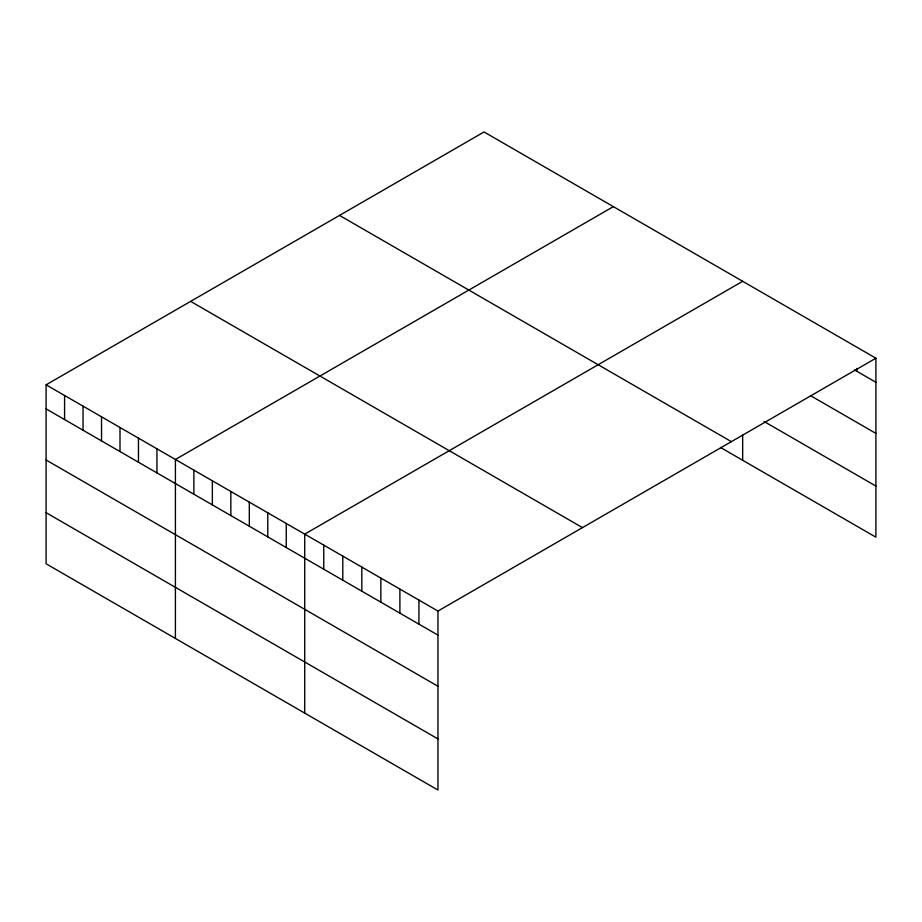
<?xml version="1.0" encoding="UTF-8"?>
<svg xmlns="http://www.w3.org/2000/svg" width="922" height="922" viewBox="0 0 922 922"><rect width="100%" height="100%" fill="white"/><g stroke="black" fill="none" stroke-linecap="round" stroke-linejoin="round"><path stroke-width="1.38" d="M875.9 358.209L437.95 611.056L437.95 790.027L46.1 563.791L46.1 384.82L484.05 131.973L875.9 358.209L875.9 537.18L720.497 447.47M613.361 206.632L175.411 459.479L175.411 638.45M742.671 281.291L304.721 534.126L304.721 713.109M854.487 369.929L875.9 382.284M810.473 395.63L875.9 433.398M764.084 421.515L875.9 486.067M339.527 215.414L731.377 441.65M190.624 301.379L582.474 527.615M46.1 384.82L437.95 611.056M46.1 408.895L437.95 635.131M46.1 460.009L437.95 686.245M46.1 512.678L437.95 738.914M856.872 368.466L856.872 371.301M742.671 434.711L742.671 460.262M418.922 600.061L418.922 624.148M399.894 589.077L399.894 613.153M380.855 578.082L380.855 602.17M361.827 567.099L361.827 591.175M342.788 556.104L342.788 580.192M323.76 545.121L323.76 569.197M286.246 523.466L286.246 547.541M267.783 512.805L267.783 536.881M249.309 502.133L249.309 526.22M230.834 491.472L230.834 515.548M212.36 480.8L212.36 504.887M193.885 470.139L193.885 494.215M156.936 448.807L156.936 472.882M138.461 438.146L138.461 462.222M119.998 427.474L119.998 451.561M101.524 416.813L101.524 440.889M83.049 406.141L83.049 430.228M64.575 395.48L64.575 419.556"/></g></svg>
